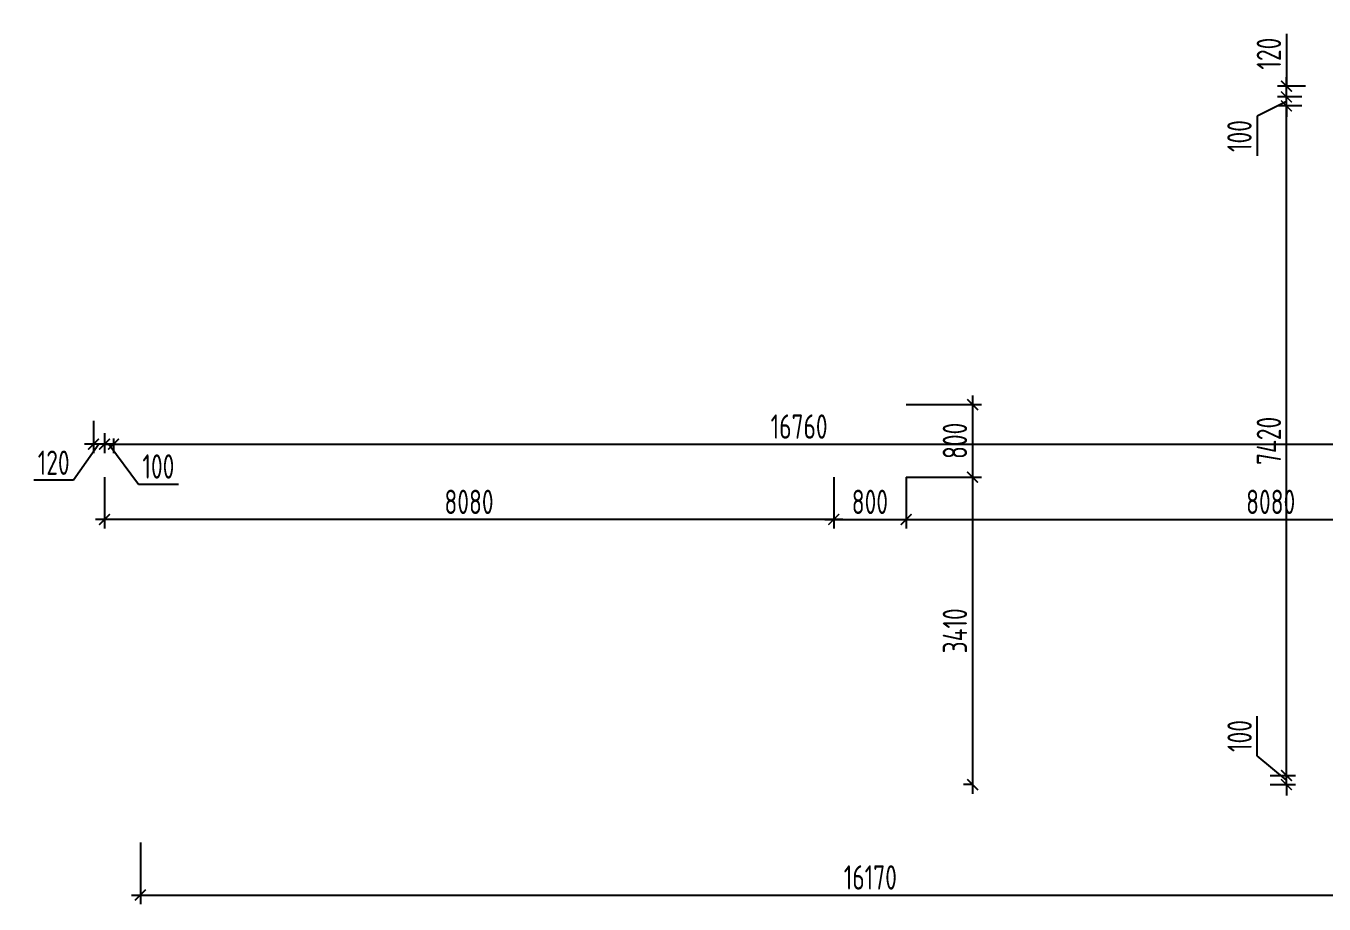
# Model space of a CAD drawing. Header units: millimetres. Extents: x -350007 to 536090, y -888 to 198380.
# Drawn here: x -323721 to -309341, y 114528 to 124257 of the extents above; entities that cross this region are included whole.
import ezdxf

# ---------------------------------------------------------------- set-up
doc = ezdxf.new("R2010")
doc.units = ezdxf.units.MM
doc.layers.add('АР_Размеры нов.', color=15, linetype='Continuous', lineweight=0)
doc.styles.add('ISOCPEUR', font='isocpeur.ttf', dxfattribs={"width": 0.7})
doc.dimstyles.new('R_100', dxfattribs={"dimtxt": 270, "dimasz": 120, "dimexe": 100, "dimexo": 0, "dimgap": 60, "dimtad": 1, "dimdec": 0, "dimrnd": 5, "dimzin": 0, "dimdsep": 46, "dimtxsty": 'ISOCPEUR', "dimblk": 'ARCHTICK', "dimcen": 0, "dimdle": 100, "dimclrd": 256, "dimclre": 256, "dimclrt": 256, "dimadec": 0, "dimazin": 0, "dimtfac": 2, "dimtdec": 0, "dimtofl": 0, "dimtmove": 1, "dimatfit": 3, "dimfxl": 1, "dimtvp": 3, "dimtolj": 1, "dimtzin": 0, "dimarcsym": 0})

# ---------------------------------------------------------------- blocks, each defined once
blk = doc.blocks.new('_ArchTick')
at = {"color": 0, "linetype": 'ByBlock', "const_width": 0.15}
blk.add_lwpolyline([(-0.5, -0.5), (0.5, 0.5)], dxfattribs=at)
blk = doc.blocks.new('*D2512')
at = {"layer": 'АР_Размеры нов.', "lineweight": -2, "ltscale": 500, "transparency": 16777216}
for p, q in [((-310081, 116169), (-310081, 116610)), ((-309757, 115901), (-310081, 116169)), ((-309757, 115951), (-309757, 116071)), ((-309939, 115951), (-309657, 115951)), ((-309757, 115851), (-309757, 115951)), ((-309939, 115851), (-309657, 115851)), ((-309757, 115851), (-309757, 115731))]:
    blk.add_line(p, q, dxfattribs=at)
at = {"layer": 'АР_Размеры нов.', "lineweight": -2, "ltscale": 500, "transparency": 16777216, "xscale": 120, "yscale": 120, "zscale": 120}
for p, rotation in [((-309757, 115951), 270), ((-309757, 115851), 90)]:
    blk.add_blockref('_ArchTick', p, dxfattribs=dict(at, rotation=rotation))
at = {"layer": 'АР_Размеры нов.', "lineweight": 13, "ltscale": 500, "transparency": 16777216, "insert": (-310276, 116390), "char_height": 270, "attachment_point": 5, "rotation": 90, "style": 'ISOCPEUR'}
blk.add_mtext('\\A1;100', dxfattribs=at)
blk = doc.blocks.new('*D2513')
at = {"layer": 'АР_Размеры нов.', "lineweight": -2, "ltscale": 500, "transparency": 16777216}
for p, q in [((-309757, 115851), (-309757, 123470)), ((-309586, 123370), (-309857, 123370)), ((-309939, 115951), (-309657, 115951))]:
    blk.add_line(p, q, dxfattribs=at)
at = {"layer": 'АР_Размеры нов.', "lineweight": -2, "ltscale": 500, "transparency": 16777216, "xscale": 120, "yscale": 120, "zscale": 120}
for p, rotation in [((-309757, 123370), 90), ((-309757, 115951), 270)]:
    blk.add_blockref('_ArchTick', p, dxfattribs=dict(at, rotation=rotation))
at = {"layer": 'АР_Размеры нов.', "lineweight": 13, "ltscale": 500, "transparency": 16777216, "insert": (-309952, 119660), "char_height": 270, "attachment_point": 5, "rotation": 90, "style": 'ISOCPEUR'}
blk.add_mtext('\\A1;7420', dxfattribs=at)
blk = doc.blocks.new('*D2514')
at = {"layer": 'АР_Размеры нов.', "lineweight": -2, "ltscale": 500, "transparency": 16777216}
for p, q in [((-309757, 124171), (-309757, 123590)), ((-309757, 123370), (-309757, 123690)), ((-309548, 123590), (-309857, 123590)), ((-309586, 123470), (-309857, 123470))]:
    blk.add_line(p, q, dxfattribs=at)
at = {"layer": 'АР_Размеры нов.', "lineweight": -2, "ltscale": 500, "transparency": 16777216, "xscale": 120, "yscale": 120, "zscale": 120}
for p, rotation in [((-309757, 123590), 90), ((-309757, 123470), 270)]:
    blk.add_blockref('_ArchTick', p, dxfattribs=dict(at, rotation=rotation))
at = {"layer": 'АР_Размеры нов.', "lineweight": 13, "ltscale": 500, "transparency": 16777216, "insert": (-309952, 123950), "char_height": 270, "attachment_point": 5, "rotation": 90, "style": 'ISOCPEUR'}
blk.add_mtext('\\A1;120', dxfattribs=at)
blk = doc.blocks.new('*D2515')
at = {"layer": 'АР_Размеры нов.', "lineweight": -2, "ltscale": 500, "transparency": 16777216}
for p, q in [((-309757, 123470), (-309757, 123590)), ((-309757, 123420), (-310083, 123258)), ((-309586, 123470), (-309857, 123470)), ((-309757, 123370), (-309757, 123470)), ((-310083, 123258), (-310083, 122817)), ((-309586, 123370), (-309857, 123370)), ((-309757, 123370), (-309757, 123250))]:
    blk.add_line(p, q, dxfattribs=at)
at = {"layer": 'АР_Размеры нов.', "lineweight": -2, "ltscale": 500, "transparency": 16777216, "xscale": 120, "yscale": 120, "zscale": 120}
for p, rotation in [((-309757, 123470), 270), ((-309757, 123370), 90)]:
    blk.add_blockref('_ArchTick', p, dxfattribs=dict(at, rotation=rotation))
at = {"layer": 'АР_Размеры нов.', "lineweight": 13, "ltscale": 500, "transparency": 16777216, "insert": (-310278, 123037), "char_height": 270, "attachment_point": 5, "rotation": 90, "style": 'ISOCPEUR'}
blk.add_mtext('\\A1;100', dxfattribs=at)
blk = doc.blocks.new('*D2516')
at = {"layer": 'АР_Размеры нов.', "lineweight": -2, "ltscale": 500, "transparency": 16777216}
for p, q in [((-322852, 119685), (-322852, 119523)), ((-322752, 119685), (-322752, 119523)), ((-322852, 119623), (-322972, 119623)), ((-322852, 119623), (-322752, 119623)), ((-322802, 119623), (-322474, 119181)), ((-322752, 119623), (-322632, 119623)), ((-322474, 119181), (-322033, 119181))]:
    blk.add_line(p, q, dxfattribs=at)
at = {"layer": 'АР_Размеры нов.', "lineweight": -2, "ltscale": 500, "transparency": 16777216, "xscale": 120, "yscale": 120, "zscale": 120}
blk.add_blockref('_ArchTick', (-322852, 119623), dxfattribs=at)
at = {"layer": 'АР_Размеры нов.', "lineweight": -2, "ltscale": 500, "transparency": 16777216, "xscale": 120, "yscale": 120, "zscale": 120, "rotation": 180}
blk.add_blockref('_ArchTick', (-322752, 119623), dxfattribs=at)
at = {"layer": 'АР_Размеры нов.', "lineweight": 13, "ltscale": 500, "transparency": 16777216, "insert": (-322254, 119376), "char_height": 270, "attachment_point": 5, "style": 'ISOCPEUR'}
blk.add_mtext('\\A1;100', dxfattribs=at)
blk = doc.blocks.new('*D2517')
at = {"layer": 'АР_Размеры нов.', "lineweight": -2, "ltscale": 500, "transparency": 16777216}
for p, q in [((-322752, 119685), (-322752, 119523)), ((-305992, 119759), (-305992, 119523)), ((-322852, 119623), (-305892, 119623))]:
    blk.add_line(p, q, dxfattribs=at)
at = {"layer": 'АР_Размеры нов.', "lineweight": -2, "ltscale": 500, "transparency": 16777216, "xscale": 120, "yscale": 120, "zscale": 120, "rotation": 180}
blk.add_blockref('_ArchTick', (-322752, 119623), dxfattribs=at)
at = {"layer": 'АР_Размеры нов.', "lineweight": -2, "ltscale": 500, "transparency": 16777216, "xscale": 120, "yscale": 120, "zscale": 120}
blk.add_blockref('_ArchTick', (-305992, 119623), dxfattribs=at)
at = {"layer": 'АР_Размеры нов.', "lineweight": 13, "ltscale": 500, "transparency": 16777216, "insert": (-315156, 119818), "char_height": 270, "attachment_point": 5, "style": 'ISOCPEUR'}
blk.add_mtext('\\A1;16760', dxfattribs=at)
blk = doc.blocks.new('*D2519')
at = {"layer": 'АР_Размеры нов.', "lineweight": -2, "ltscale": 500, "transparency": 16777216}
for p, q in [((-322972, 119881), (-322972, 119523)), ((-322852, 119747), (-322852, 119523)), ((-322912, 119623), (-323194, 119223)), ((-322752, 119623), (-323072, 119623)), ((-323194, 119223), (-323635, 119223))]:
    blk.add_line(p, q, dxfattribs=at)
at = {"layer": 'АР_Размеры нов.', "lineweight": -2, "ltscale": 500, "transparency": 16777216, "xscale": 120, "yscale": 120, "zscale": 120, "rotation": 180}
blk.add_blockref('_ArchTick', (-322972, 119623), dxfattribs=at)
at = {"layer": 'АР_Размеры нов.', "lineweight": -2, "ltscale": 500, "transparency": 16777216, "xscale": 120, "yscale": 120, "zscale": 120}
blk.add_blockref('_ArchTick', (-322852, 119623), dxfattribs=at)
at = {"layer": 'АР_Размеры нов.', "lineweight": 13, "ltscale": 500, "transparency": 16777216, "insert": (-323414, 119418), "char_height": 270, "attachment_point": 5, "style": 'ISOCPEUR'}
blk.add_mtext('\\A1;120', dxfattribs=at)
blk = doc.blocks.new('*D7022')
at = {"layer": 'АР_Размеры нов.', "lineweight": -2, "transparency": 16777216}
for p, q in [((-322453, 115211), (-322453, 114528)), ((-306282, 115211), (-306282, 114528)), ((-322553, 114628), (-306182, 114628))]:
    blk.add_line(p, q, dxfattribs=at)
at = {"layer": 'АР_Размеры нов.', "lineweight": -2, "transparency": 16777216, "xscale": 120, "yscale": 120, "zscale": 120, "rotation": 180}
blk.add_blockref('_ArchTick', (-322453, 114628), dxfattribs=at)
at = {"layer": 'АР_Размеры нов.', "lineweight": -2, "transparency": 16777216, "xscale": 120, "yscale": 120, "zscale": 120}
blk.add_blockref('_ArchTick', (-306282, 114628), dxfattribs=at)
at = {"layer": 'АР_Размеры нов.', "transparency": 16777216, "insert": (-314367, 114823), "char_height": 270, "attachment_point": 5, "style": 'ISOCPEUR'}
blk.add_mtext('\\A1;16170', dxfattribs=at)
blk = doc.blocks.new('*D7205')
at = {"layer": 'АР_Размеры нов.', "lineweight": -2, "transparency": 16777216}
for p, q in [((-314773, 119259), (-314773, 118689)), ((-313971, 119259), (-313971, 118689)), ((-314873, 118789), (-313871, 118789))]:
    blk.add_line(p, q, dxfattribs=at)
at = {"layer": 'АР_Размеры нов.', "lineweight": -2, "transparency": 16777216, "xscale": 120, "yscale": 120, "zscale": 120, "rotation": 180}
blk.add_blockref('_ArchTick', (-314773, 118789), dxfattribs=at)
at = {"layer": 'АР_Размеры нов.', "lineweight": -2, "transparency": 16777216, "xscale": 120, "yscale": 120, "zscale": 120}
blk.add_blockref('_ArchTick', (-313971, 118789), dxfattribs=at)
at = {"layer": 'АР_Размеры нов.', "transparency": 16777216, "insert": (-314372, 118984), "char_height": 270, "attachment_point": 5, "style": 'ISOCPEUR'}
blk.add_mtext('\\A1;800', dxfattribs=at)
blk = doc.blocks.new('*D7206')
at = {"layer": 'АР_Размеры нов.', "lineweight": -2, "transparency": 16777216}
for p, q in [((-313971, 119259), (-313971, 118689)), ((-314071, 118789), (-305793, 118789)), ((-305893, 118789), (-305893, 118889))]:
    blk.add_line(p, q, dxfattribs=at)
at = {"layer": 'АР_Размеры нов.', "lineweight": -2, "transparency": 16777216, "xscale": 120, "yscale": 120, "zscale": 120, "rotation": 180}
blk.add_blockref('_ArchTick', (-313971, 118789), dxfattribs=at)
at = {"layer": 'АР_Размеры нов.', "lineweight": -2, "transparency": 16777216, "xscale": 120, "yscale": 120, "zscale": 120}
blk.add_blockref('_ArchTick', (-305893, 118789), dxfattribs=at)
at = {"layer": 'АР_Размеры нов.', "transparency": 16777216, "insert": (-309932, 118984), "char_height": 270, "attachment_point": 5, "style": 'ISOCPEUR'}
blk.add_mtext('\\A1;8080', dxfattribs=at)
blk = doc.blocks.new('*D7207')
at = {"layer": 'АР_Размеры нов.', "lineweight": -2, "transparency": 16777216}
for p, q in [((-322852, 119259), (-322852, 118689)), ((-314773, 119259), (-314773, 118689)), ((-314673, 118789), (-322952, 118789))]:
    blk.add_line(p, q, dxfattribs=at)
at = {"layer": 'АР_Размеры нов.', "lineweight": -2, "transparency": 16777216, "xscale": 120, "yscale": 120, "zscale": 120, "rotation": 180}
blk.add_blockref('_ArchTick', (-322852, 118789), dxfattribs=at)
at = {"layer": 'АР_Размеры нов.', "lineweight": -2, "transparency": 16777216, "xscale": 120, "yscale": 120, "zscale": 120}
blk.add_blockref('_ArchTick', (-314773, 118789), dxfattribs=at)
at = {"layer": 'АР_Размеры нов.', "transparency": 16777216, "insert": (-318813, 118984), "char_height": 270, "attachment_point": 5, "style": 'ISOCPEUR'}
blk.add_mtext('\\A1;8080', dxfattribs=at)
blk = doc.blocks.new('*D7208')
at = {"layer": 'АР_Размеры нов.', "lineweight": -2, "transparency": 16777216}
for p, q in [((-313235, 120161), (-313235, 119159)), ((-313971, 120061), (-313135, 120061)), ((-313971, 119259), (-313135, 119259))]:
    blk.add_line(p, q, dxfattribs=at)
at = {"layer": 'АР_Размеры нов.', "lineweight": -2, "transparency": 16777216, "xscale": 120, "yscale": 120, "zscale": 120}
for p, rotation in [((-313235, 120061), 90), ((-313235, 119259), 270)]:
    blk.add_blockref('_ArchTick', p, dxfattribs=dict(at, rotation=rotation))
at = {"layer": 'АР_Размеры нов.', "transparency": 16777216, "insert": (-313430, 119660), "char_height": 270, "attachment_point": 5, "rotation": 90, "style": 'ISOCPEUR'}
blk.add_mtext('\\A1;800', dxfattribs=at)
blk = doc.blocks.new('*D7209')
at = {"layer": 'АР_Размеры нов.', "lineweight": -2, "transparency": 16777216}
for p, q in [((-313235, 119359), (-313235, 115751)), ((-313971, 119259), (-313135, 119259)), ((-313235, 115851), (-313335, 115851))]:
    blk.add_line(p, q, dxfattribs=at)
at = {"layer": 'АР_Размеры нов.', "lineweight": -2, "transparency": 16777216, "xscale": 120, "yscale": 120, "zscale": 120}
for p, rotation in [((-313235, 119259), 90), ((-313235, 115851), 270)]:
    blk.add_blockref('_ArchTick', p, dxfattribs=dict(at, rotation=rotation))
at = {"layer": 'АР_Размеры нов.', "transparency": 16777216, "insert": (-313430, 117555), "char_height": 270, "attachment_point": 5, "rotation": 90, "style": 'ISOCPEUR'}
blk.add_mtext('\\A1;3410', dxfattribs=at)

msp = doc.modelspace()

# ---------------------------------------------------------------- dimensions: what is measured, and where the dimension line sits
at = {"layer": 'АР_Размеры нов.', "lineweight": 13, "ltscale": 500}
for base, p1, p2, picture, middle in [((-309757, 123589.9), (-309586.3, 123469.9, 2), (-309547.9, 123589.9, 2), '*D2514', (-309732.1, 123950.1)), ((-309757, 123469.9), (-309586.3, 123369.9, 0.6), (-309586.3, 123469.9, 2), '*D2515', (-310083.2, 123197.8)), ((-309757, 115950.7), (-309938.9, 115850.7), (-309938.9, 115950.7, 0.6), '*D2512', (-310080.9, 116228.9))]:
    dim = msp.add_linear_dim(base=base, p1=p1, p2=p2, angle=90, dimstyle='R_100', override={"dimpost": '\\X'}, dxfattribs=at)
    dim.commit()
    dim.dimension.update_dxf_attribs({"geometry": picture, "text_midpoint": middle, "dimtype": 160})
dim = msp.add_linear_dim(base=(-309757, 123369.9), p1=(-309938.9, 115950.7, 0.6), p2=(-309586.3, 123369.9, 0.6), angle=90, dimstyle='R_100', override={"dimpost": '\\X'}, dxfattribs=at)
dim.commit()
dim.dimension.update_dxf_attribs({"geometry": '*D2513', "text_midpoint": (-309952, 119660.3)})
at = {"layer": 'АР_Размеры нов.'}
for base, p1, p2, picture, middle in [((-313235.3, 119259.5), (-313971.5, 120061.2, 1.3), (-313971.5, 119259.5), '*D7208', (-313430.3, 119660.3)), ((-313235.3, 115850.7), (-313971.5, 119259.5), (-313235.3, 115850.7), '*D7209', (-313430.3, 117555.1))]:
    dim = msp.add_linear_dim(base=base, p1=p1, p2=p2, angle=90, dimstyle='R_100', override={"dimpost": '\\X'}, dxfattribs=at)
    dim.commit()
    dim.dimension.update_dxf_attribs({"geometry": picture, "text_midpoint": middle})
at = {"layer": 'АР_Размеры нов.', "lineweight": 13, "ltscale": 500}
for base, p1, p2, picture, middle in [((-305992.1, 119622.7), (-322752.4, 119684.7, 0.6), (-305992.1, 119758.8, 0.6), '*D2517', (-315156.1, 119622.7)), ((-322972.4, 119622.7), (-322852.4, 119747, 2), (-322972.4, 119880.6, 2), '*D2519', (-323253.7, 119222.7)), ((-322752.4, 119622.7), (-322852.4, 119684.7, 2), (-322752.4, 119684.7, 0.6), '*D2516', (-322414.3, 119181.5))]:
    dim = msp.add_linear_dim(base=base, p1=p1, p2=p2, dimstyle='R_100', override={"dimpost": '\\X'}, dxfattribs=at)
    dim.commit()
    dim.dimension.update_dxf_attribs({"geometry": picture, "text_midpoint": middle, "dimtype": 160})
at = {"layer": 'АР_Размеры нов.'}
for base, p1, p2, picture, middle in [((-322852.4, 118788.6), (-314773, 119259.5), (-322852.4, 119259.5, 2), '*D7207', (-318812.7, 118983.6)), ((-313971.4868, 118788.5616), (-314773.0049, 119259.4535), (-313971.4868, 119259.4535), '*D7205', (-314372.2459, 118983.5616)), ((-305892.9, 118788.6), (-313971.5, 119259.5), (-305892.9, 118788.6, 0.8), '*D7206', (-309932.2, 118983.6)), ((-306282.1, 114628.3), (-322452.7, 115210.7), (-306282.1, 115210.7), '*D7022', (-314367.4, 114823.3))]:
    dim = msp.add_linear_dim(base=base, p1=p1, p2=p2, dimstyle='R_100', override={"dimpost": '\\X'}, dxfattribs=at)
    dim.commit()
    dim.dimension.update_dxf_attribs({"geometry": picture, "text_midpoint": middle})

doc.saveas('drawing.dxf')
